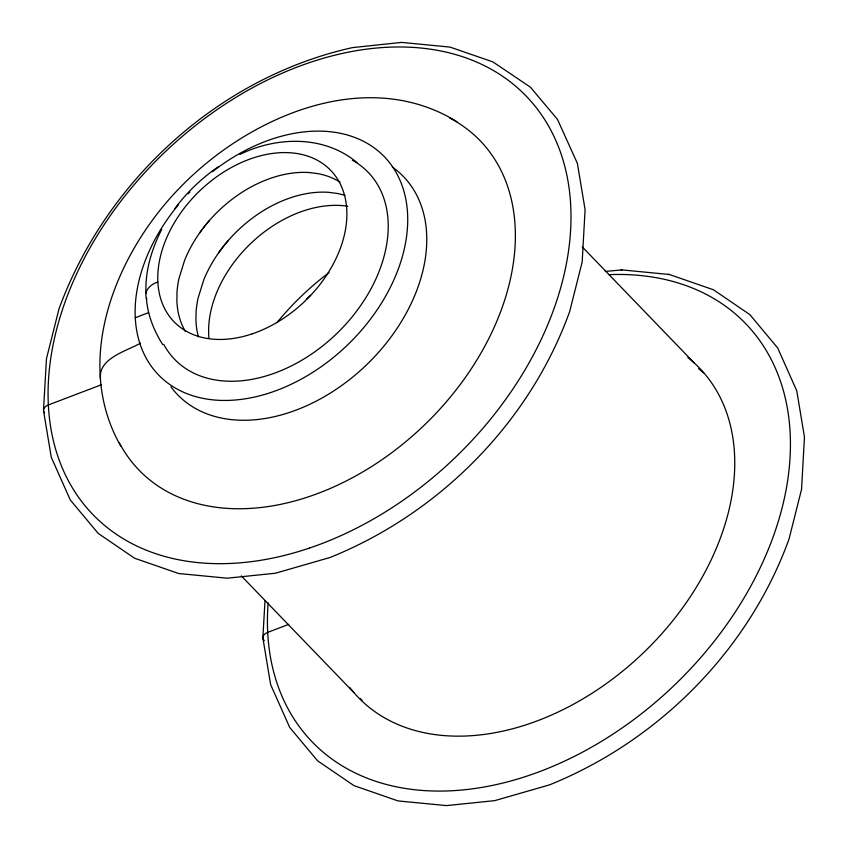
<?xml version="1.0" encoding="UTF-8"?>
<svg xmlns="http://www.w3.org/2000/svg" width="848" height="848" viewBox="0 0 848 848"><rect width="100%" height="100%" fill="white"/><g stroke="black" fill="none" stroke-linecap="round" stroke-linejoin="round"><path stroke-width="1.27" d="M145.941 293.281C145.061 271.021 151.633 249.058 161.735 229.405M43.513 409.86L46.47 358.704L58.968 309.001C105.746 180.9 218.614 77.285 352.45 47.615L401.613 42.4L450.012 47.096L492.889 61.893L530.466 87.217L557.518 119.462L577.393 163.42L585.088 209.668L582.173 261.958L569.655 311.629C529.438 422.813 439.381 513.379 330.063 557.486L275.367 573.237L227.116 578.198L178.705 573.524L134.588 558.228L98.188 533.381L70.331 500.034L51.272 457.252L43.577 410.994M262.88 637.261L265.011 600.543M174.54 208.947C186.73 192.464 201.697 178.091 218.646 166.568M306.446 299.121L310.58 295.274M239.942 154.442C276.628 136.295 324.328 135.15 356.923 162.519M140.503 343.111C126.808 351.083 97.944 358.291 100.52 378.738M157.845 282.066C150.732 284.059 143.068 291.118 146.799 299.068M135.235 317.735L148.601 312.636M101.442 384.727L48.325 404.973A9.614 5.862 -2.9 0 0 44.594 412.912M288.702 624.372L267.703 632.375A9.614 5.862 -2.9 0 0 264.311 640.685M605.334 271.413L622.061 269.908M620.99 269.802L669.39 274.498L713.412 289.762L749.844 314.619L777.68 347.956L796.77 390.822L804.466 437.07L801.54 489.37L789.032 539.042C748.816 650.215 658.748 740.781 549.43 784.898L494.744 800.639L446.483 805.6L398.072 800.925L353.966 785.63L317.555 760.783L289.698 727.436L270.65 684.654L262.944 638.396M668.182 274.381L669.39 274.498M309.69 172.589L318.021 173.66A108.904 76.182 -44 0 1 340.006 182.15M456.977 121.73C365.615 65.232 248.061 117.194 180.338 187.249C116.441 252.418 71.656 360.071 120.755 446.09M582.205 246.842L693.993 362.721M241.32 575.898L354.029 692.721M162.636 344.468C153.732 330.402 147.478 314.46 146.354 297.743M185.309 331.303L183.486 327.953A109.212 76.394 -44 0 1 176.872 300.807L177.009 292.083A109.604 76.67 -44 0 1 178.96 278.536L184.684 260.113A109.371 76.511 -44 0 1 199.471 233.158A108.29 75.758 -44 0 1 209.297 220.628A108.968 76.225 -44 0 1 309.7 172.568M276.936 322.632A213.95 149.661 -44 0 1 329.013 272.6M362.022 700.565A237.111 165.869 -44 0 1 360.389 698.487M698.572 368.647A237.111 165.869 -44 0 1 703.639 372.876M608.737 274.657A301.188 210.696 -44 0 1 783.457 502.334A301.188 210.696 -44 0 1 489.02 786.096A301.188 210.696 -44 0 1 268.148 602.896M687.866 357.549A237.111 165.869 -44 0 1 645.434 650.84A237.111 165.869 -44 0 1 349.683 687.399M352.333 160.208A134.578 94.139 -44 0 1 337.589 332.766A134.578 94.139 -44 0 1 163.717 344.341M199.471 233.158A108.12 75.631 -44 0 1 209.297 220.628M212.329 171.794A157.007 109.827 -44 0 1 407.676 216.42A157.007 109.827 -44 0 1 218.763 400.309A157.007 109.827 -44 0 1 178.292 204.94M188.161 193.81A157.007 109.827 -44 0 1 189.888 192.019M392.232 166.961A157.007 109.827 -44 0 1 369.092 362.329A157.007 109.827 -44 0 1 170.925 386.815M198.4 336.815A109.212 76.394 -44 0 1 195.941 320.586L196.089 311.852A109.604 76.67 -44 0 1 198.029 298.316L203.753 279.893A109.371 76.511 -44 0 1 218.54 252.937A108.29 75.758 -44 0 1 228.366 240.408A108.968 76.225 -44 0 1 328.78 192.337L337.101 193.439A108.904 76.182 -44 0 1 344.977 195.4M218.54 252.937A108.12 75.631 -44 0 1 228.366 240.408M449.366 117.819A237.111 165.869 -44 0 1 427.254 422.262A237.111 165.869 -44 0 1 119.377 442.879M208.937 337.97A108.947 76.214 -44 0 1 251.231 243.016A108.947 76.214 -44 0 1 347.775 206.265M252.312 333.815A108.936 76.214 -44 0 0 334.25 174.434A108.936 76.214 -44 0 0 170.427 229.85A108.936 76.214 -44 0 0 252.312 333.815M309.499 548.052A301.188 210.696 -44 0 0 536.053 107.41A301.188 210.696 -44 0 0 83.115 260.622A301.188 210.696 -44 0 0 309.499 548.052"/></g></svg>
